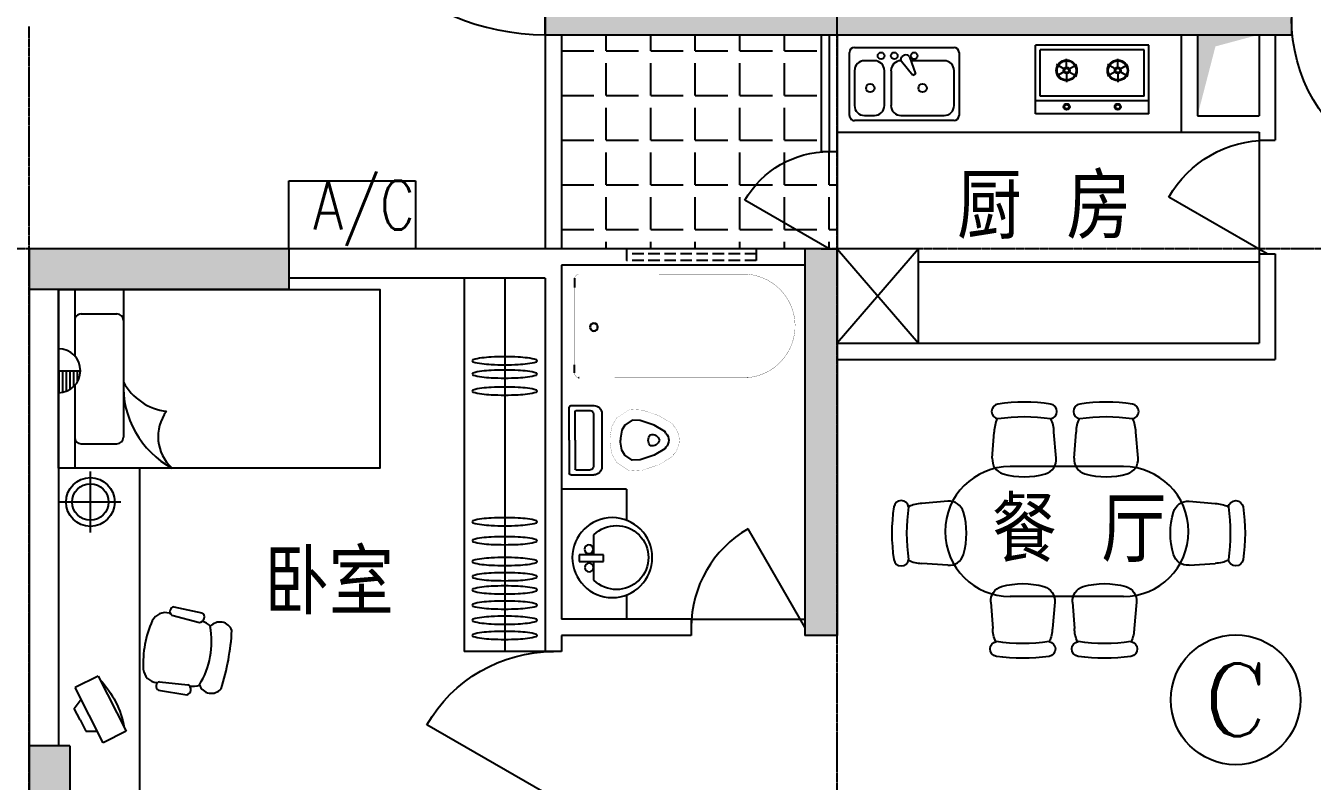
# Model space of a CAD drawing. Header units: millimetres. Extents: x 1460 to 36657, y 698 to 48137.
# Drawn here: x 7405 to 15334, y 23788 to 28442 of the extents above; entities that cross this region are included whole.
import ezdxf
from ezdxf.enums import TextEntityAlignment as Align

# ---------------------------------------------------------------- set-up
doc = ezdxf.new("R2010")
doc.units = ezdxf.units.MM
doc.linetypes.add('DASH', pattern=[0.35, 0.25, -0.1])
doc.linetypes.add('DOTE', pattern=[2.42, 2, -0.2, 0.02, -0.2])
for name, color, linetype in [('AXIS', 3, 'Continuous'), ('AXIS_TEXT', 7, 'Continuous'), ('DOTE', 1, 'DOTE'), ('F', 12, 'Continuous'), ('MC', 4, 'Continuous'), ('SO', 9, 'Continuous'), ('WALL', 4, 'Continuous'), ('WINDOW', 5, 'Continuous')]:
    doc.layers.add(name, color=color, linetype=linetype)
doc.styles.add('ATT', font='TXT')
doc.styles.add('CHINA', font='romant', dxfattribs={"width": 0.8, "height": 150, "bigfont": 'fs64f'})
doc.styles.add('COMPLEX', font='COMPLEX')
doc.styles.add('DIM_FONT', font='SIMPLEX.shx', dxfattribs={"width": 0.8})
doc.styles.add('HZTXT', font='SIMPLEX', dxfattribs={"bigfont": 'HZTXT'})
doc.styles.add('SIMPLEX', font='SIMPLEX.SHX')
doc.styles.get("Standard").update_dxf_attribs({"font": 'arial.ttf'})

# ---------------------------------------------------------------- blocks, each defined once
blk = doc.blocks.new('M_E7')
for p, q in [((-10, 111.7), (-151.3, 111.7)), ((-41.4, 80.8), (-129.8, 80.8)), ((0, -101.7), (0, 101.7)), ((-201.3, 61.7), (-201.3, -265.1)), ((-149.8, 60.8), (-149.8, -264.1)), ((-36.4, -101.7), (-36.4, 75.8)), ((-36.4, -101.7), (-36.4, -279.1)), ((0, -101.7), (0, -305.1)), ((-10, -315.1), (-151.3, -315.1)), ((-41.4, -284.1), (-129.8, -284.1))]:
    blk.add_line(p, q)
at = {"const_width": 1}
for points in [[(-651.5, -24.2), (-636.8, -1.2), (-550.4, 50.7), (-450.5, 83.3), (-371.3, 88.4), (-294, 36.9), (-262.2, -17.7), (-251.9, -84.3), (-251.9, -101.7)], [(-650.7, -180.4), (-636.8, -202.2), (-550.4, -254.1), (-450.5, -286.7), (-371.3, -291.8), (-294, -240.3), (-262.2, -185.7), (-251.9, -119.1), (-251.9, -101.7)]]:
    blk.add_lwpolyline(points, dxfattribs=at)
for points in [[(-596.6, -59.2), (-590.1, -49.1), (-523.1, -8.9), (-438.1, 18.9), (-389.1, 22), (-342.7, -8.9), (-324.7, -39.9), (-317, -89.3), (-317, -101.7)], [(-595.8, -145.3), (-590.1, -154.2), (-523.1, -194.5), (-438.1, -222.3), (-389.1, -225.4), (-342.7, -194.5), (-324.7, -163.5), (-317, -114), (-317, -101.7)]]:
    blk.add_lwpolyline(points)
blk.add_lwpolyline([(-644.2, -14.8, 0.39866), (-642.7, -190.6, 0.39866)], format="xyb", dxfattribs=at)
for centre, radius, start, end in [((-151.3, 61.7), 50, 90, 180), ((-129.8, 60.8), 20, 90, 180), ((-41.4, 75.8), 5, 0, 90), ((-10, 101.7), 10, 0, 90), ((-550.8, -101.9), 62.6, 137.03811, 223.97897), ((-510.5, -114.3), 47.8, 77.26414, 164.66522), ((-541.2, -102.8), 54.1, 1.1332, 40.38164), ((-510.5, -89), 47.8, 195.33478, 282.73586), ((-541.2, -100.6), 54.1, 319.61836, 358.8668), ((-151.3, -265.1), 50, 180, 270), ((-129.8, -264.1), 20, 180, 270), ((-41.4, -279.1), 5, 270, 0), ((-10, -305.1), 10, 270, 0)]:
    blk.add_arc(centre, radius, start, end)
at = {"width": 0.8, "flags": 9}
for tag in ['XSIZE', 'YSIZE']:
    blk.add_attdef(tag, (0, 0), '', height=0.5, dxfattribs=at)
blk = doc.blocks.new('M_E33IEP')
at = {"linetype": 'Continuous'}
for p, q in [((135.1, 135.3), (135.1, 19.6)), ((43.6, -21.1), (43.6, 19.6)), ((43.6, 19.6), (193.6, 19.6)), ((193.6, 19.6), (193.6, -21.1)), ((193.6, -21.1), (43.6, -21.1)), ((135.1, -21.1), (135.1, -144.4))]:
    blk.add_line(p, q, dxfattribs=at)
for centre, radius in [((248.3, -4.6), 246.4), ((105.9, 56.4), 26.7), ((104.6, -55.4), 26.7)]:
    blk.add_circle(centre, radius, dxfattribs=at)
blk.add_arc((273.7, -4.6), 196.9, 225.25267, 134.74733, dxfattribs=at)
at = {"style": 'DIM_FONT', "width": 0.8, "flags": 9}
for tag in ['YSIZE', 'XSIZE']:
    blk.add_attdef(tag, (0, 0), '', height=0.5, dxfattribs=at)
at = {"linetype": 'Continuous', "style": 'CHINA', "width": 0.8, "flags": 9}
for tag in ['XSIZE', 'YSIZE']:
    blk.add_attdef(tag, (1.9, -251), '', height=150, dxfattribs=at)
blk = doc.blocks.new('M_E4')
for p, q in [((670.2, -79.9), (670.2, -136.6)), ((670.2, -85.9), (670.2, -97)), ((670, -662.9), (670, -613.6))]:
    blk.add_line(p, q)
at = {"const_width": 1.5}
for points in [[(-750, -750), (-750, 0)], [(-750, 0), (750, 0)], [(750, 0), (750, -750)], [(607.9, -55.9), (640.2, -55.9)], [(670, -89.8), (670, -656.4)], [(670, -662.9), (670, -654.6)], [(750, -750), (-750, -750)]]:
    blk.add_lwpolyline(points, dxfattribs=at)
for points in [[(-399.3, -55.8, 0.930688), (-387.6, -693, 0.930688)], [(670.2, -85.9, 0.414214), (640.2, -55.9, 0.414214)], [(670, -89.8, 0.041784), (669.6, -84.8, 0.412615)], [(640, -692.9, 0.414214), (670, -662.9, 0.414214)]]:
    blk.add_lwpolyline(points, format="xyb", dxfattribs=at)
at = {"const_width": 1.5, "flags": 128}
for points in [[(-399.3, -55.8), (607.9, -55.9)], [(-399.3, -694.2), (645.3, -692.5)]]:
    blk.add_lwpolyline(points, dxfattribs=at)
for radius in [25, 23]:
    blk.add_circle((550, -381.2), radius)
blk.add_arc((640, -662.9), 30, 270, 280.17596)
at = {"width": 0.8, "flags": 9}
for tag in ['XSIZE', 'YSIZE']:
    blk.add_attdef(tag, (0, 0), '', height=0.5, dxfattribs=at)
blk = doc.blocks.new('*X41')
at = {"color": 0}
for p, q in [((13475, -83600), (13475, -83500)), ((13750, -83600), (13750, -83500)), ((14025, -83600), (14025, -83500)), ((14300, -83600), (14300, -83500)), ((14575, -83600), (14575, -83500)), ((13200, -83600), (13400, -83600)), ((13475, -83600), (13675, -83600)), ((13750, -83600), (13950, -83600)), ((14025, -83600), (14225, -83600)), ((14300, -83600), (14500, -83600)), ((14575, -83600), (14775, -83600)), ((13475, -83875), (13475, -83675)), ((13750, -83875), (13750, -83675)), ((14025, -83875), (14025, -83675)), ((14300, -83875), (14300, -83675)), ((14575, -83875), (14575, -83675)), ((13200, -83875), (13400, -83875)), ((13475, -83875), (13675, -83875)), ((13750, -83875), (13950, -83875)), ((14025, -83875), (14225, -83875)), ((14300, -83875), (14500, -83875)), ((14575, -83875), (14775, -83875)), ((13475, -84150), (13475, -83950)), ((13750, -84150), (13750, -83950)), ((14025, -84150), (14025, -83950)), ((14300, -84150), (14300, -83950)), ((14575, -84150), (14575, -83950)), ((13200, -84150), (13400, -84150)), ((13475, -84150), (13675, -84150)), ((13750, -84150), (13950, -84150)), ((14025, -84150), (14225, -84150)), ((14300, -84150), (14500, -84150)), ((14575, -84150), (14775, -84150)), ((13475, -84425), (13475, -84225)), ((13750, -84425), (13750, -84225)), ((14025, -84425), (14025, -84225)), ((14300, -84425), (14300, -84225)), ((14575, -84425), (14575, -84225)), ((14850, -84425), (14850, -84225)), ((13200, -84425), (13400, -84425)), ((13475, -84425), (13675, -84425)), ((13750, -84425), (13950, -84425)), ((14025, -84425), (14225, -84425)), ((14300, -84425), (14500, -84425)), ((14575, -84425), (14775, -84425)), ((14850, -84425), (14900, -84425)), ((13475, -84700), (13475, -84500)), ((13750, -84700), (13750, -84500)), ((14025, -84700), (14025, -84500)), ((14300, -84700), (14300, -84500)), ((14575, -84700), (14575, -84500)), ((14850, -84700), (14850, -84500)), ((13200, -84700), (13400, -84700)), ((13475, -84700), (13675, -84700)), ((13750, -84700), (13950, -84700)), ((14025, -84700), (14225, -84700)), ((14300, -84700), (14500, -84700)), ((14575, -84700), (14775, -84700)), ((14850, -84700), (14900, -84700)), ((13475, -84820), (13475, -84775)), ((13750, -84820), (13750, -84775)), ((14025, -84820), (14025, -84775)), ((14300, -84820), (14300, -84775)), ((14575, -84820), (14575, -84775)), ((14850, -84820), (14850, -84775))]:
    blk.add_line(p, q, dxfattribs=at)
blk = doc.blocks.new('11PTVN02')
at = {"color": 0, "linetype": 'ByBlock'}
for p, q in [((14, 24), (4, 24)), ((4, 24), (4, 0)), ((14, 0), (14, 24)), ((0, 17), (4, 19)), ((0, 12), (0, 17)), ((0, 12), (0, 7)), ((0, 7), (4, 5)), ((14, 0), (4, 0))]:
    blk.add_line(p, q, dxfattribs=at)
blk.add_arc((-21.5, 12), 37, 343.6295, 16.3705, dxfattribs=at)
at = {"color": 0, "linetype": 'ByBlock', "style": 'ATT'}
for tag, p, flags in [('ITEM', (1, -12), 3), ('ROOM_NUMBER', (1, -20), 1), ('WIDTH', (1, -29), 3), ('DEPTH', (1, -38), 3)]:
    blk.add_attdef(tag, p, '', height=6, dxfattribs=dict(at, flags=flags))
blk = doc.blocks.new('-TV')
at = {"xscale": 25, "yscale": 25, "zscale": 25}
blk.add_blockref('11PTVN02', (-1, -1), dxfattribs=at)
blk = doc.blocks.new('*X32')
at = {"color": 0}
for p, q in [((15876.4, 36000), (16026.3, 36000)), ((15879.3, 35975), (16026.3, 35975)), ((15886.7, 35950), (16026.3, 35950)), ((15899.4, 35925), (16026.3, 35925)), ((15919.1, 35900), (16026.3, 35900)), ((15951.3, 35875), (16026.3, 35875))]:
    blk.add_line(p, q, dxfattribs=at)
blk = doc.blocks.new('-BED8')
at = {"layer": 'F'}
for p, q in [((1880, 590.7), (1880, 1100)), ((1580, 0), (1580, 910)), ((1840, 950), (1620, 950)), ((1980, 500), (1845, 500)), ((1880, 0), (1880, 409.3)), ((1840, 150), (1620, 150))]:
    blk.add_line(p, q, dxfattribs=at)
blk.add_lwpolyline([(1980, 0), (0, 0), (0, 1100), (1980, 1100)], close=True, dxfattribs=at)
for centre, radius, start, end in [((1104.7, 906), 261.5, 323.14349, 47.90399), ((1005.7, 594.8), 574.8, 357.50731, 61.50117), ((1620, 910), 40, 90, 180), ((1840, 910), 40, 0, 90), ((1274.5, 403.6), 347.8, 28.55966, 83.48974), ((1980, 500), 135, 90, 270), ((1620, 190), 40, 180, 270), ((1840, 190), 40, 270, 0)]:
    blk.add_arc(centre, radius, start, end, dxfattribs=at)
at = {"layer": 'F', "xscale": 0.9, "yscale": 0.9, "zscale": 0.9, "rotation": 270}
blk.add_blockref('*X32', (-30424.4, 14923.7), dxfattribs=at)
blk = doc.blocks.new('12PSTG02')
at = {"color": 0, "linetype": 'ByBlock'}
for p, q in [((-5.882738, 11.493405), (-13.636493, 11.294805)), ((-5.73403, 9.170818), (-13.415554, 8.575543)), ((-4.996459, 9.562867), (-5.284204, 9.540568)), ((-5.73403, -9.170818), (-13.415554, -8.575543)), ((-4.996459, -9.562867), (-5.284204, -9.540568)), ((-4.996459, -9.562867), (-5.28099, -9.544821)), ((-5.882738, -11.493405), (-13.636493, -11.294805))]:
    blk.add_line(p, q, dxfattribs=at)
for centre, radius, start, end in [((-13.097037, 9.970029), 1.4304, 112.156422, 257.133709), ((-6.286552, 10.301496), 1.258456, 296.04311, 71.283835), ((39.486083, 0), 62.486083, 172.590731, 187.409269), ((-19.5, 6.311132), 3.452743, 30.392687, 149.607313), ((4.70097, 0), 22.70097, 159.208954, 200.791046), ((-12.998837, 0.943692), 7.999035, 97.334712, 116.212212), ((-4.647836, 5.578088), 4, 16.10866, 95), ((-28.187947, 0), 28.187947, 346.275006, 13.724994), ((-4.647836, -5.578088), 4, 265, 343.89134), ((-19.5, -6.311132), 3.452743, 210.392687, 329.607313), ((-12.998837, -1.056308), 7.999035, 243.61801, 261.904764), ((-13.097037, -9.970029), 1.4304, 102.866291, 247.843578), ((-6.286552, -10.301496), 1.258456, 288.716165, 63.95689)]:
    blk.add_arc(centre, radius, start, end, dxfattribs=at)
at = {"color": 0, "linetype": 'ByBlock', "style": 'ATT'}
for tag, p, flags in [('ITEM', (-22, -21), 3), ('ROOM_NUMBER', (-22, -29), 1)]:
    blk.add_attdef(tag, p, '', height=6, dxfattribs=dict(at, flags=flags))
blk = doc.blocks.new('-CHAI6')
at = {"xscale": 22.75, "yscale": 22.75, "zscale": 22.75}
blk.add_blockref('12PSTG02', (519.3, 28), dxfattribs=at)
blk = doc.blocks.new('_DBLK')
blk.add_line((-0.5, 0), (0, -0.866))
blk.add_arc((-0.5, 0), 1, 300, 0)
at = {"style": 'SIMPLEX', "flags": 9}
blk.add_attdef('A', text='', height=1, dxfattribs=at).set_placement((0, 1.5), align=Align.MIDDLE)
blk = doc.blocks.new('12PSTG01')
at = {"color": 0, "linetype": 'ByBlock'}
for p, q in [((-4.996459, 8.562867), (-11.998837, 7.942727)), ((-4.996459, -8.562867), (-11.998837, -8.055343))]:
    blk.add_line(p, q, dxfattribs=at)
for centre, radius, start, end in [((28, 0), 48, 171.544527, 188.455473), ((-17.5, 6.763875), 2, 8.455473, 171.544527), ((31.956522, 0), 48, 171.544527, 188.455473), ((-11.998837, -0.056308), 7.999035, 90, 116.212212), ((-4.647836, 4.578088), 4, 16.10866, 95), ((-20.5, 0), 20.5, 343.89134, 16.10866), ((-4.647836, -4.578088), 4, 265, 343.89134), ((-17.5, -6.763875), 2, 188.455473, 351.544527), ((-11.998837, -0.056308), 7.999035, 243.61801, 270)]:
    blk.add_arc(centre, radius, start, end, dxfattribs=at)
at = {"color": 0, "linetype": 'ByBlock', "style": 'ATT'}
for tag, p, flags in [('ITEM', (-19.5, -17.5), 3), ('ROOM_NUMBER', (-19.5, -25.5), 1)]:
    blk.add_attdef(tag, p, '', height=6, dxfattribs=dict(at, flags=flags))
blk = doc.blocks.new('-CHAI2')
at = {"xscale": 23, "yscale": 23, "zscale": 23}
blk.add_blockref('12PSTG01', (457.7, 199.6), dxfattribs=at)
blk = doc.blocks.new('-KTH3')
at = {"layer": 'F'}
for p, q in [((331.2, 391.6), (-368.8, 391.6)), ((331.2, -408.4), (-368.8, -408.4))]:
    blk.add_line(p, q, dxfattribs=at)
for centre, start, end in [((-368.8, -8.4), 90, 270), ((331.2, -8.4), 270, 90)]:
    blk.add_arc(centre, 400, start, end, dxfattribs=at)
at = {"layer": 'F', "rotation": 270}
for p in [(-480.6, 786.6), (23.7, 786.6)]:
    blk.add_blockref('-CHAI2', p, dxfattribs=at)
at = {"layer": 'F'}
blk.add_blockref('-CHAI2', (-1094.9, -218.3), dxfattribs=at)
at = {"layer": 'F', "xscale": -1}
blk.add_blockref('-CHAI2', (1077.5, -218.3), dxfattribs=at)
at = {"layer": 'F', "xscale": -1, "rotation": 270}
for p in [(-490.2, -786.6), (14.1, -786.6)]:
    blk.add_blockref('-CHAI2', p, dxfattribs=at)
blk = doc.blocks.new('-KTH1')
at = {"layer": 'F'}
for p, q in [((-424.2, 700), (-424.2, 0)), ((0, 700), (-424.2, 700)), ((-394.2, 670), (-394.2, 30)), ((-110, 670), (-394.2, 670)), ((-110, 670), (-110, 30)), ((-80, 700), (-80, 0)), ((0, 700), (0, 0)), ((-277.3, 524), (-303.9, 570.1)), ((-258.4, 524), (-231.8, 570.1)), ((-286.7, 507.7), (-340, 507.7)), ((-277.3, 491.4), (-303.9, 445.2)), ((-258.4, 491.4), (-231.8, 445.2)), ((-249, 507.7), (-195.7, 507.7)), ((-277.3, 208.6), (-303.9, 254.8)), ((-258.4, 208.6), (-231.8, 254.8)), ((-286.7, 192.3), (-340, 192.3)), ((-277.3, 176), (-303.9, 129.9)), ((-258.4, 176), (-231.8, 129.9)), ((-249, 192.3), (-195.7, 192.3)), ((0, 0), (-424.2, 0)), ((-110, 30), (-394.2, 30))]:
    blk.add_line(p, q, dxfattribs=at)
for centre, radius in [((-267.8, 507.7), 63.8), ((-267.8, 507.7), 58.8), ((-267.8, 507.7), 18.8), ((-267.8, 507.7), 13.8), ((-44, 507.7), 18.8), ((-44, 507.7), 13.8), ((-267.8, 192.3), 63.8), ((-267.8, 192.3), 58.8), ((-267.8, 192.3), 18.8), ((-267.8, 192.3), 13.8), ((-44, 192.3), 18.8), ((-44, 192.3), 13.8)]:
    blk.add_circle(centre, radius, dxfattribs=at)
blk = doc.blocks.new('M_E25ESP')
at = {"color": 0, "linetype": 'ByBlock'}
for p, q in [((30.7, 337.5), (419.3, 337.5)), ((0, -306.8), (0, 306.8)), ((81.8, 245.5), (81.8, 40)), ((358, 306.8), (143.2, 306.8)), ((419.3, -20.5), (419.3, 245.5)), ((450, 306.8), (450, -306.8)), ((48.4, 2), (56.6, -12.3)), ((58.9, 31.4), (162.5, 70.2)), ((172.8, 52.5), (87.3, -17.8)), ((162.5, 70.2), (172.8, 52.5)), ((143.2, -81.8), (358, -81.8)), ((358, -122.7), (143.2, -122.7)), ((81.8, -184.1), (81.8, -245.5)), ((419.3, -245.5), (419.3, -184.1)), ((143.2, -306.8), (358, -306.8)), ((419.3, -337.5), (30.7, -337.5))]:
    blk.add_line(p, q, dxfattribs=at)
for centre, radius in [((51.1, 61.4), 20.5), ((250.6, 112.5), 25.6), ((51.1, -61.4), 20.5), ((51.1, -143.2), 20.5), ((250.6, -209.7), 25.6)]:
    blk.add_circle(centre, radius, dxfattribs=at)
for centre, radius, start, end in [((30.7, 306.8), 30.7, 90, 180), ((419.3, 306.8), 30.7, 0, 90), ((143.2, 245.5), 61.4, 90, 180), ((358, 245.5), 61.4, 0, 90), ((66.1, 12.3), 20.5, 110.53768, 210), ((74.3, -2), 20.5, 210, 309.46232), ((143.2, -20.5), 61.4, 180, 270), ((358, -20.5), 61.4, 270, 0), ((143.2, -184.1), 61.4, 90, 180), ((358, -184.1), 61.4, 0, 90), ((30.7, -306.8), 30.7, 180, 270), ((143.2, -245.5), 61.4, 180, 270), ((358, -245.5), 61.4, 270, 0), ((419.3, -306.8), 30.7, 270, 0)]:
    blk.add_arc(centre, radius, start, end, dxfattribs=at)
at = {"style": 'DIM_FONT', "width": 0.8, "flags": 9}
for tag in ['YSIZE', 'XSIZE']:
    blk.add_attdef(tag, (0, 0), '', height=0.5, dxfattribs=at)
blk = doc.blocks.new('_GCBLK')
at = {"linetype": 'DASH'}
for p, q in [((-0.5, -0.5), (-0.5, 0.5)), ((0.5, -0.5), (0.5, 0.5)), ((-0.5, 0.2), (0.5, 0.2)), ((-0.5, -0.2), (0.5, -0.2))]:
    blk.add_line(p, q, dxfattribs=at)
at = {"style": 'SIMPLEX', "flags": 9}
blk.add_attdef('A', text='', height=1, dxfattribs=at).set_placement((0, 1.5), align=Align.MIDDLE)
blk = doc.blocks.new('_AXISO')
blk.add_circle((0, 0), 0.5)
at = {"layer": 'AXIS_TEXT', "style": 'COMPLEX', "width": 1.041667}
blk.add_attdef('A', text='', height=0.56, dxfattribs=at).set_placement((-0.25, -0.28), (0.25, -0.28), align=Align.FIT)

msp = doc.modelspace()

# ---------------------------------------------------------------- linework, layer by layer
at = {"layer": 'DOTE'}
for p, q in [((12406.7, 17036.7), (12406.7, 43336.7)), ((7426.7, 17036.7), (7426.7, 28436.7)), ((28806.7, 27066.7), (3406.7, 27066.7))]:
    msp.add_line(p, q, dxfattribs=at)
at = {"layer": 'F'}
for p, q in [((12406.7, 27786.7), (14526.7, 27786.7)), ((12906.7, 27066.7), (12406.7, 26486.7)), ((12406.7, 27066.7), (12906.7, 26486.7)), ((12906.7, 26986.7), (15006.7, 26986.7)), ((10106.7, 26886.7), (10106.7, 24586.7)), ((10356.7, 26886.7), (10356.7, 24586.7)), ((7803, 25320.7), (7803, 25695.7)), ((8106.7, 25716.7), (8106.7, 23586.7)), ((11106.7, 25586.7), (10706.7, 25586.7)), ((11106.7, 25586.7), (11106.7, 25396.8)), ((7990.5, 25508.2), (7615.5, 25508.2)), ((11106.7, 24935.5), (11106.7, 24786.7)), ((10606.7, 24586.7), (10106.7, 24586.7))]:
    msp.add_line(p, q, dxfattribs=at)
msp.add_lwpolyline([(12406.7, 27066.7), (12406.7, 26486.7), (12906.7, 26486.7), (12906.7, 27066.7)], close=True, dxfattribs=at)
for points in [[(10156.7, 26378.1, 0.331824), (10161.3, 26372, 0.041671), (10215.2, 26360.7, 0.017909), (10273.9, 26355.6, 0.012753), (10356.7, 26353.5, 0.012753), (10439.4, 26355.6, 0.017909), (10498.1, 26360.7, 0.041671), (10552.1, 26372, 0.331824), (10556.7, 26378.1, 0.331824), (10552.1, 26384.3, 0.041671), (10498.1, 26395.6, 0.017909), (10439.4, 26400.7, 0.012753), (10356.7, 26402.8, 0.012753), (10273.9, 26400.7, 0.017909), (10215.2, 26395.6, 0.041671), (10161.3, 26384.3, 0.331824)], [(10156.7, 26296.5, 0.331824), (10161.3, 26290.3, 0.041671), (10215.2, 26279.1, 0.017909), (10273.9, 26274, 0.012753), (10356.7, 26271.8, 0.012753), (10439.4, 26274, 0.017909), (10498.1, 26279.1, 0.041671), (10552.1, 26290.3, 0.331824), (10556.7, 26296.5, 0.331824), (10552.1, 26302.7, 0.041671), (10498.1, 26313.9, 0.017909), (10439.4, 26319, 0.012753), (10356.7, 26321.1, 0.012753), (10273.9, 26319, 0.017909), (10215.2, 26313.9, 0.041671), (10161.3, 26302.7, 0.331824)], [(10156.7, 26191.5, 0.331824), (10161.3, 26185.4, 0.041671), (10215.2, 26174.1, 0.017909), (10273.9, 26169, 0.012753), (10356.7, 26166.9, 0.012753), (10439.4, 26169, 0.017909), (10498.1, 26174.1, 0.041671), (10552.1, 26185.4, 0.331824), (10556.7, 26191.5, 0.331824), (10552.1, 26197.7, 0.041671), (10498.1, 26208.9, 0.017909), (10439.4, 26214.1, 0.012753), (10356.7, 26216.2, 0.012753), (10273.9, 26214.1, 0.017909), (10215.2, 26208.9, 0.041671), (10161.3, 26197.7, 0.331824)], [(10156.7, 25386.7, 0.331824), (10161.3, 25380.5, 0.041671), (10215.2, 25369.2, 0.017909), (10273.9, 25364.1, 0.012753), (10356.7, 25362, 0.012753), (10439.4, 25364.1, 0.017909), (10498.1, 25369.2, 0.041671), (10552.1, 25380.5, 0.331824), (10556.7, 25386.7, 0.331824), (10552.1, 25392.8, 0.041671), (10498.1, 25404.1, 0.017909), (10439.4, 25409.2, 0.012753), (10356.7, 25411.3, 0.012753), (10273.9, 25409.2, 0.017909), (10215.2, 25404.1, 0.041671), (10161.3, 25392.8, 0.331824)], [(10156.7, 25270, 0.331824), (10161.3, 25263.9, 0.041671), (10215.2, 25252.6, 0.017909), (10273.9, 25247.5, 0.012753), (10356.7, 25245.4, 0.012753), (10439.4, 25247.5, 0.017909), (10498.1, 25252.6, 0.041671), (10552.1, 25263.9, 0.331824), (10556.7, 25270, 0.331824), (10552.1, 25276.2, 0.041671), (10498.1, 25287.4, 0.017909), (10439.4, 25292.6, 0.012753), (10356.7, 25294.7, 0.012753), (10273.9, 25292.6, 0.017909), (10215.2, 25287.4, 0.041671), (10161.3, 25276.2, 0.331824)], [(10156.7, 25141.7, 0.331824), (10161.3, 25135.5, 0.041671), (10215.2, 25124.3, 0.017909), (10273.9, 25119.2, 0.012753), (10356.7, 25117.1, 0.012753), (10439.4, 25119.2, 0.017909), (10498.1, 25124.3, 0.041671), (10552.1, 25135.5, 0.331824), (10556.7, 25141.7, 0.331824), (10552.1, 25147.9, 0.041671), (10498.1, 25159.1, 0.017909), (10439.4, 25164.2, 0.012753), (10356.7, 25166.4, 0.012753), (10273.9, 25164.2, 0.017909), (10215.2, 25159.1, 0.041671), (10161.3, 25147.9, 0.331824)], [(10156.7, 25048.4, 0.331824), (10161.3, 25042.2, 0.041671), (10215.2, 25031, 0.017909), (10273.9, 25025.8, 0.012753), (10356.7, 25023.7, 0.012753), (10439.4, 25025.8, 0.017909), (10498.1, 25031, 0.041671), (10552.1, 25042.2, 0.331824), (10556.7, 25048.4, 0.331824), (10552.1, 25054.5, 0.041671), (10498.1, 25065.8, 0.017909), (10439.4, 25070.9, 0.012753), (10356.7, 25073, 0.012753), (10273.9, 25070.9, 0.017909), (10215.2, 25065.8, 0.041671), (10161.3, 25054.5, 0.331824)], [(10156.7, 24966.7, 0.331824), (10161.3, 24960.6, 0.041671), (10215.2, 24949.3, 0.017909), (10273.9, 24944.2, 0.012753), (10356.7, 24942.1, 0.012753), (10439.4, 24944.2, 0.017909), (10498.1, 24949.3, 0.041671), (10552.1, 24960.6, 0.331824), (10556.7, 24966.7, 0.331824), (10552.1, 24972.9, 0.041671), (10498.1, 24984.2, 0.017909), (10439.4, 24989.3, 0.012753), (10356.7, 24991.4, 0.012753), (10273.9, 24989.3, 0.017909), (10215.2, 24984.2, 0.041671), (10161.3, 24972.9, 0.331824)], [(10156.7, 24873.4, 0.331824), (10161.3, 24867.3, 0.041671), (10215.2, 24856, 0.017909), (10273.9, 24850.9, 0.012753), (10356.7, 24848.8, 0.012753), (10439.4, 24850.9, 0.017909), (10498.1, 24856, 0.041671), (10552.1, 24867.3, 0.331824), (10556.7, 24873.4, 0.331824), (10552.1, 24879.6, 0.041671), (10498.1, 24890.8, 0.017909), (10439.4, 24896, 0.012753), (10356.7, 24898.1, 0.012753), (10273.9, 24896, 0.017909), (10215.2, 24890.8, 0.041671), (10161.3, 24879.6, 0.331824)], [(10156.7, 24780.1, 0.331824), (10161.3, 24773.9, 0.041671), (10215.2, 24762.7, 0.017909), (10273.9, 24757.6, 0.012753), (10356.7, 24755.4, 0.012753), (10439.4, 24757.6, 0.017909), (10498.1, 24762.7, 0.041671), (10552.1, 24773.9, 0.331824), (10556.7, 24780.1, 0.331824), (10552.1, 24786.3, 0.041671), (10498.1, 24797.5, 0.017909), (10439.4, 24802.6, 0.012753), (10356.7, 24804.8, 0.012753), (10273.9, 24802.6, 0.017909), (10215.2, 24797.5, 0.041671), (10161.3, 24786.3, 0.331824)], [(10156.7, 24686.8, 0.331824), (10161.3, 24680.6, 0.041671), (10215.2, 24669.4, 0.017909), (10273.9, 24664.2, 0.012753), (10356.7, 24662.1, 0.012753), (10439.4, 24664.2, 0.017909), (10498.1, 24669.4, 0.041671), (10552.1, 24680.6, 0.331824), (10556.7, 24686.8, 0.331824), (10552.1, 24692.9, 0.041671), (10498.1, 24704.2, 0.017909), (10439.4, 24709.3, 0.012753), (10356.7, 24711.4, 0.012753), (10273.9, 24709.3, 0.017909), (10215.2, 24704.2, 0.041671), (10161.3, 24692.9, 0.331824)]]:
    msp.add_lwpolyline(points, format="xyb", close=True, dxfattribs=at)
for radius in [150, 112.5]:
    msp.add_circle((7803, 25508.2), radius, dxfattribs=at)
msp.add_solid([(14626.7, 27886.7), (14626.7, 28386.7), (14737.7, 28314.4), (15006.7, 28386.7)], dxfattribs=at)
at = {"layer": 'MC'}
for p, q in [((10606.7, 28386.7), (10606.7, 27066.7)), ((10706.7, 28386.7), (10706.7, 27066.7)), ((12306.7, 28386.7), (12306.7, 27666.7)), ((12356.7, 28386.7), (12356.7, 27666.7)), ((12406.7, 28386.7), (12406.7, 27666.7)), ((15006.7, 27736.7), (15006.7, 27036.7)), ((12306.7, 27666.7), (12406.7, 27666.7)), ((12406.7, 27666.7), (12406.7, 27066.7)), ((9026.7, 27486.7), (9806.7, 27486.7)), ((9026.7, 27066.7), (9026.7, 27486.7)), ((9806.7, 27486.7), (9806.7, 27066.7)), ((11506.7, 24786.7), (12206.7, 24786.7))]:
    msp.add_line(p, q, dxfattribs=at)
msp.add_arc((10606.7, 29836.7), 1450, 90, 270, dxfattribs=at)
at = {"layer": 'SO'}
for points in [[(10606.7, 28586.7), (10606.7, 28386.7), (15206.7, 28586.7), (15206.7, 28386.7)], [(9026.7, 27066.7), (9026.7, 26816.7), (7426.7, 27066.7), (7426.7, 26816.7)], [(12406.7, 27066.7), (12206.7, 27066.7), (12406.7, 24686.7), (12206.7, 24686.7)], [(7676.7, 24006.7), (7426.7, 24006.7), (7676.7, 23006.7), (7426.7, 23006.7)]]:
    msp.add_solid(points, dxfattribs=at)
at = {"layer": 'WALL'}
for p, q in [((10606.7, 28386.7), (10606.7, 28586.7)), ((10606.7, 28586.7), (10606.7, 28386.7)), ((15206.7, 28586.7), (15206.7, 28386.7)), ((10606.7, 28386.7), (15206.7, 28386.7)), ((14526.7, 28386.7), (14526.7, 27786.7)), ((14626.7, 28386.7), (14626.7, 27886.7)), ((15006.7, 28386.7), (15006.7, 27886.7)), ((15106.7, 28386.7), (15106.7, 27736.7)), ((14626.7, 27886.7), (15006.7, 27886.7)), ((14526.7, 27786.7), (15006.7, 27786.7)), ((15006.7, 27786.7), (15006.7, 27736.7)), ((15006.7, 27736.7), (15106.7, 27736.7)), ((12306.7, 27066.7), (7426.7, 27066.7)), ((7426.7, 27066.7), (7426.7, 23006.7)), ((9026.7, 27066.7), (9026.7, 26816.7)), ((12206.7, 27066.7), (12206.7, 24686.7)), ((12306.7, 27066.7), (12406.7, 27066.7)), ((12406.7, 27066.7), (12406.7, 24686.7)), ((12206.7, 26966.7), (10706.7, 26966.7)), ((10706.7, 26966.7), (10706.7, 24786.7)), ((15006.7, 27036.7), (15006.7, 26486.7)), ((15006.7, 27036.7), (15106.7, 27036.7)), ((15106.7, 27036.7), (15106.7, 26386.7)), ((10606.7, 26886.7), (9026.7, 26886.7)), ((10606.7, 26886.7), (10606.7, 24586.7)), ((9026.7, 26816.7), (7426.7, 26816.7)), ((7606.7, 26816.7), (7606.7, 24006.7)), ((12406.7, 26486.7), (15006.7, 26486.7)), ((12406.7, 26386.7), (15106.7, 26386.7)), ((11506.7, 24786.7), (10706.7, 24786.7)), ((11506.7, 24786.7), (11506.7, 24686.7)), ((11506.7, 24686.7), (10706.7, 24686.7)), ((10706.7, 24686.7), (10706.7, 24586.7)), ((12406.7, 24686.7), (12206.7, 24686.7)), ((10706.7, 24586.7), (10606.7, 24586.7)), ((7676.7, 24006.7), (7426.7, 24006.7)), ((7676.7, 24006.7), (7676.7, 23006.7))]:
    msp.add_line(p, q, dxfattribs=at)

# ---------------------------------------------------------------- block references
at = {"layer": 'AXIS'}
ref = msp.add_blockref('_AXISO', (14862.2, 24290), dxfattribs=dict(at, xscale=800, yscale=800, zscale=800))
ref.add_attrib('A', 'C', dxfattribs={"layer": 'AXIS_TEXT', "height": 448, "style": 'COMPLEX', "width": 1.25}).set_placement((14662.2, 24066), (15062.2, 24066), align=Align.FIT)
at = {"layer": 'F'}
msp.add_blockref('*X41', (-2493.3, 111886.7), dxfattribs=at)
for name, p, rotation in [('M_E25ESP', (12819.7, 28308.2), 270), ('-CHAI6', (8654.7, 24563.3), 169.4745143897129)]:
    msp.add_blockref(name, p, dxfattribs=dict(at, rotation=rotation))
at = {"layer": 'F', "xscale": -1}
for name, p in [('M_E4', (11456.7, 26966.7)), ('M_E7', (10754.4, 25990.7))]:
    msp.add_blockref(name, p, dxfattribs=at)
at = {"layer": 'F', "xscale": -1, "rotation": 180}
msp.add_blockref('M_E33IEP', (10771.6, 25161.6), dxfattribs=at)
at = {"layer": 'F', "xscale": -0.6336000000000002, "yscale": 0.6336000000000002, "zscale": 0.6336000000000002, "rotation": 206.7842057508022}
msp.add_blockref('-TV', (7654.5, 24336), dxfattribs=at)
at = {"layer": 'WALL'}
for name, p, rotation in [('-KTH1', (13628.1, 27898.7), 270), ('-BED8', (9586.7, 26816.7), 180)]:
    msp.add_blockref(name, p, dxfattribs=dict(at, rotation=rotation))
msp.add_blockref('-KTH3', (13840.4, 25334.5), dxfattribs=at)
at = {"layer": 'WINDOW'}
for name, p, xscale, yscale, zscale, rotation in [('_DBLK', (15706.7, 28486.7), 1000, -1000, 1000, 180), ('_DBLK', (15056.7, 27386.7), -700, 700, 700, 270), ('_DBLK', (12356.7, 27366.7), -600, 600, 600, 270), ('_GCBLK', (11506.7, 27016.7), 800, 100.0000000000036, 800, 180), ('_DBLK', (11856.7, 24736.7), 700, 700, 700, 180), ('_DBLK', (10656.7, 24136.7), 900, -900, 900, 90)]:
    msp.add_blockref(name, p, dxfattribs=dict(at, xscale=xscale, yscale=yscale, zscale=zscale, rotation=rotation))

# ---------------------------------------------------------------- texts
at = {"layer": 'MC', "style": 'DIM_FONT', "width": 0.8}
msp.add_text('A/C', height=300, dxfattribs=at).set_placement((9175.3, 27186.7))
at = {"layer": 'MC', "style": 'HZTXT'}
for s, p in [('厨 房', (13144.8, 27128.6)), ('餐 厅', (13360, 25137.4)), ('卧室', (8873.6, 24813.1))]:
    msp.add_text(s, height=400, dxfattribs=at).set_placement(p)

doc.saveas('drawing.dxf')
